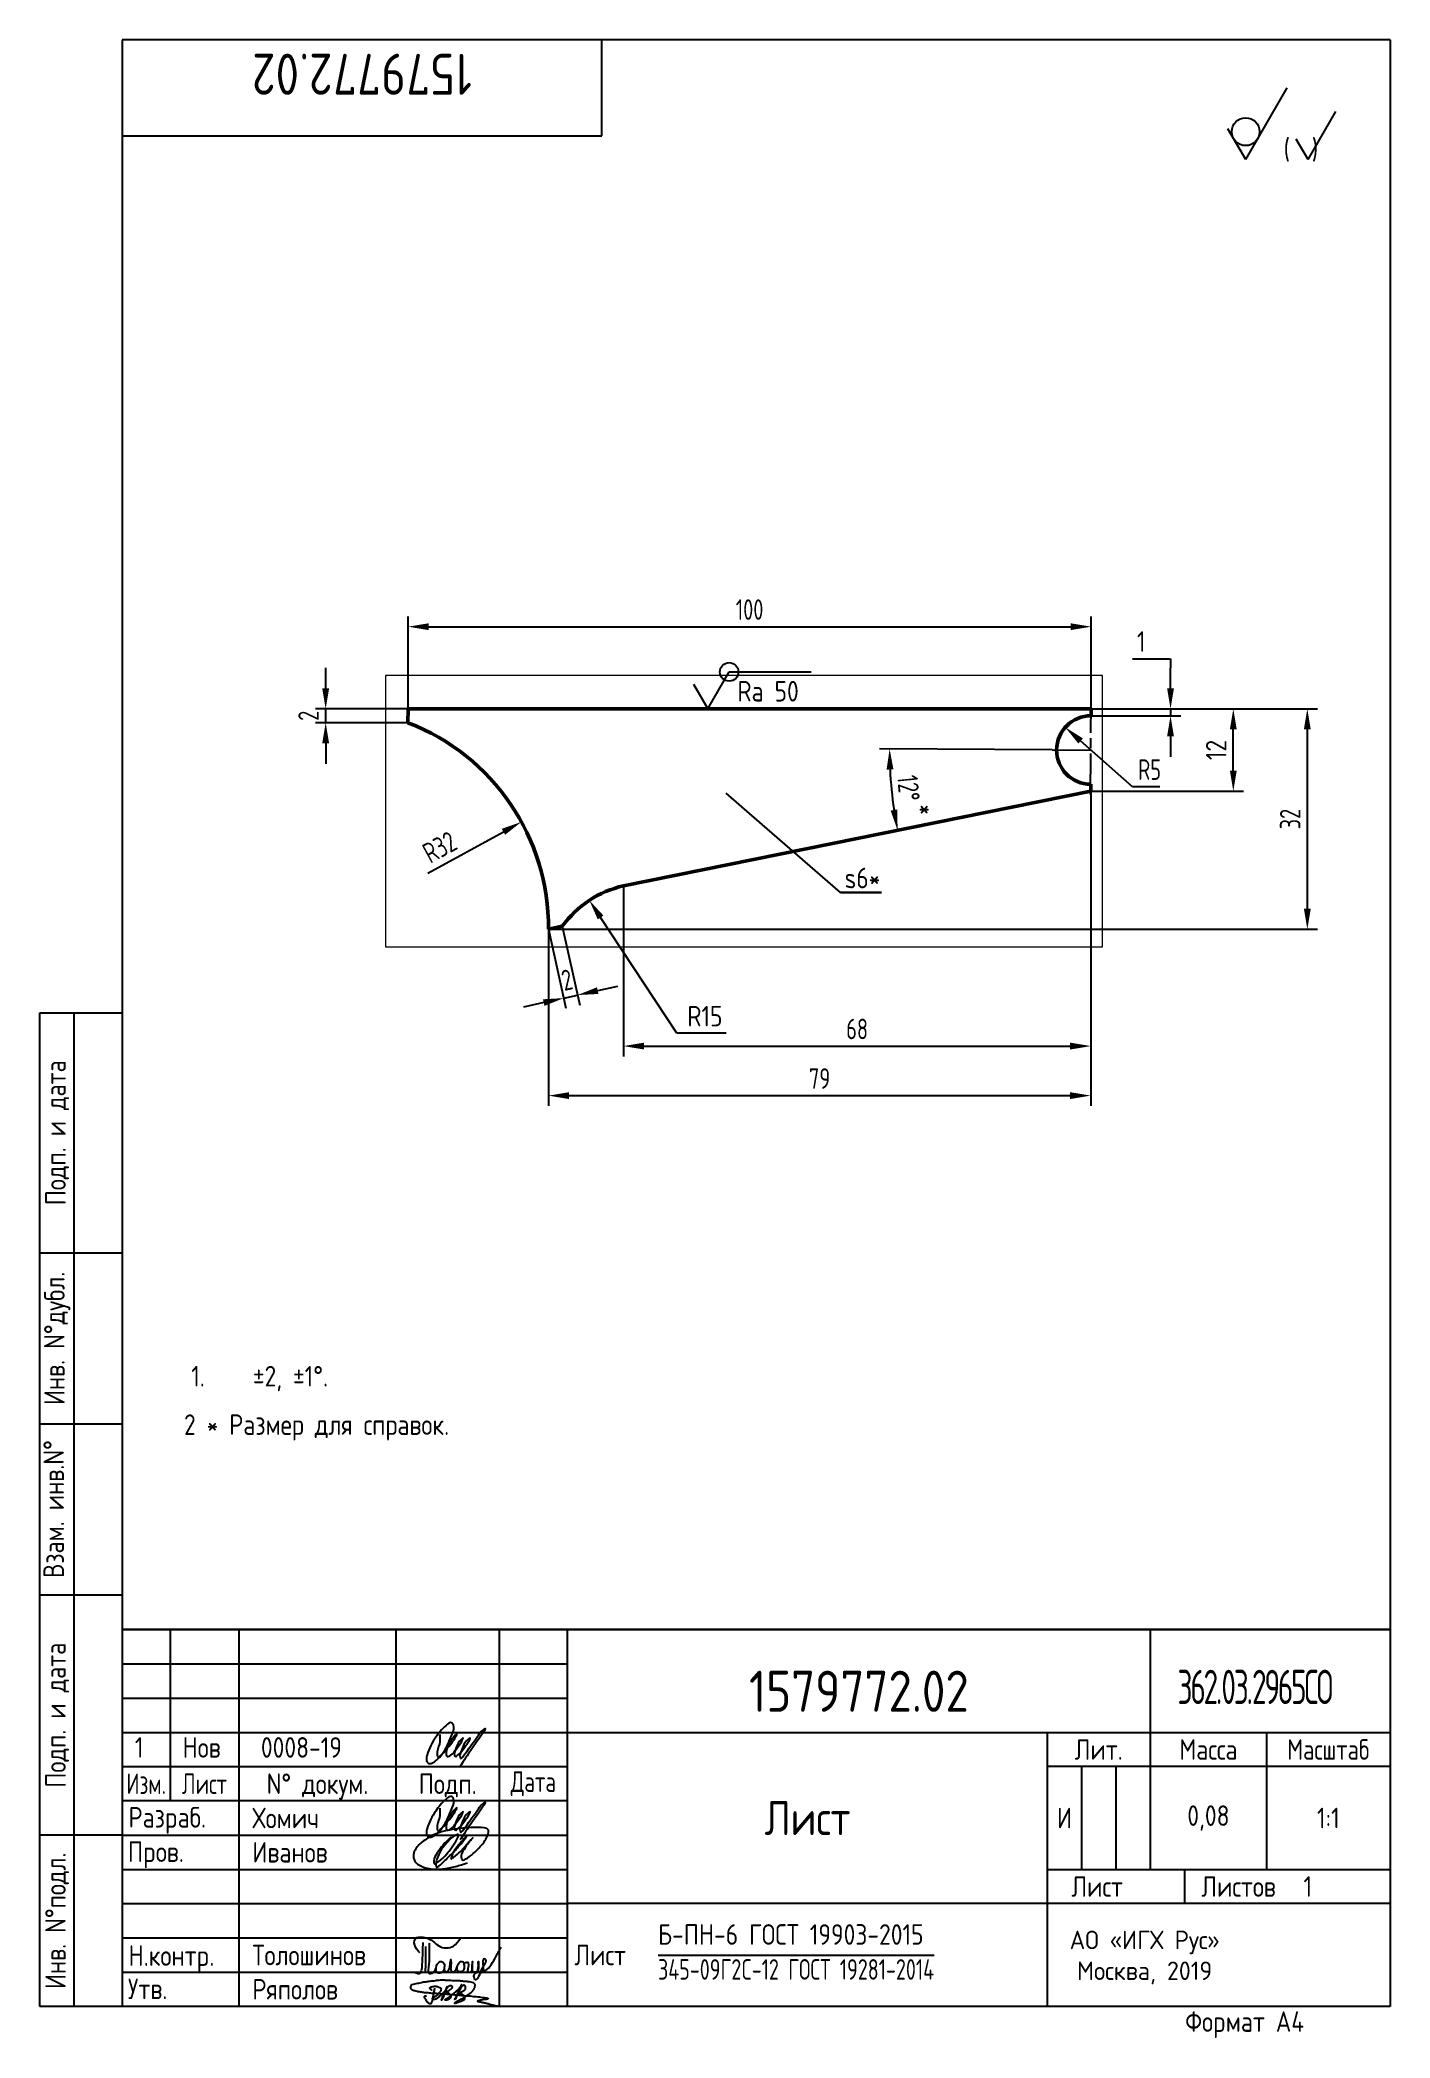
# Paper-space layout '02' of a CAD drawing. Header units: millimetres. Extents: x 8 to 205, y 0 to 292.
# The model-space entities are those that its viewports show. They can reach past a viewport. Long polylines and large blocks are cut down to what shows.
import ezdxf
from ezdxf.enums import TextEntityAlignment as Align

# ---------------------------------------------------------------- set-up
doc = ezdxf.new("R2010")
doc.units = ezdxf.units.MM
doc.linetypes.add('AM_ISO08W050', pattern=[18, 12, -1.5, 3, -1.5])
doc.linetypes.add('AM_ISO08W050x2', pattern=[9, 6, -0.75, 1.5, -0.75])
for name, color, linetype, lineweight in [('AM_5', 92, 'Continuous', 25), ('AM_7', 142, 'AM_ISO08W050', 25), ('Con', 6, 'Continuous', 50)]:
    doc.layers.add(name, color=color, linetype=linetype, lineweight=lineweight)
doc.layers.add('AM_VIEWS', color=1, linetype='Continuous', lineweight=25, plot=False)
for name, color, linetype in [('Bord', 1, 'Continuous'), ('Cont', 6, 'Continuous'), ('Text', 3, 'Continuous'), ('Textb', 6, 'Continuous')]:
    doc.layers.add(name, color=color, linetype=linetype)
doc.styles.add('Style1', font='romans.shx', dxfattribs={"width": 0.8})
doc.dimstyles.new('LIN', dxfattribs={"dimtxt": 3, "dimasz": 3, "dimexe": 1.5, "dimexo": 0, "dimgap": 1, "dimtad": 1, "dimtoh": 1, "dimdec": 0, "dimzin": 12, "dimdsep": 46, "dimtxsty": 'Style1', "dimcen": 0, "dimclrt": 3, "dimadec": 0, "dimazin": 0, "dimtfac": 1, "dimtdec": 0, "dimtmove": 1, "dimatfit": 3, "dimfxl": 1, "dimtolj": 1, "dimtzin": 12, "dimarcsym": 0})
doc.dimstyles.new('LIN$4', dxfattribs={"dimtxt": 3, "dimasz": 3, "dimexe": 1.5, "dimexo": 0, "dimgap": 1, "dimtad": 1, "dimtoh": 1, "dimdec": 0, "dimzin": 12, "dimdsep": 46, "dimtxsty": 'Style1', "dimcen": 0, "dimclrt": 3, "dimadec": 0, "dimazin": 0, "dimtfac": 1, "dimtdec": 0, "dimtmove": 1, "dimatfit": 3, "dimfxl": 1, "dimtolj": 1, "dimtzin": 12, "dimarcsym": 0})

# ---------------------------------------------------------------- blocks, each defined once
blk = doc.blocks.new('A4')
at = {"layer": 'Bord'}
for p, q in [((20, 55), (85, 55)), ((20, 50), (85, 50)), ((20, 45), (85, 45)), ((160, 40), (160, 25)), ((165, 40), (165, 25)), ((20, 30), (85, 30)), ((20, 25), (85, 25)), ((20, 20), (85, 20)), ((20, 15), (85, 15)), ((20, 10), (85, 10))]:
    blk.add_line(p, q, dxfattribs=at)
at = {"layer": 'Cont'}
for p, q in [((205, 292), (20, 292)), ((20, 292), (20, 5)), ((90, 278), (90, 292)), ((205, 292), (205, 5)), ((20, 278), (90, 278)), ((8, 5), (8, 150)), ((8, 150), (20, 150)), ((13, 5), (13, 150)), ((8, 115), (20, 115)), ((20, 90), (8, 90)), ((20, 65), (8, 65)), ((205, 60), (20, 60)), ((20, 60), (205, 60)), ((27, 60), (27, 35)), ((37, 60), (37, 5)), ((60, 5), (60, 60)), ((75, 60), (75, 5)), ((85, 5), (85, 60)), ((170, 60), (170, 25)), ((85, 45), (205, 45)), ((155, 5), (155, 45)), ((187, 25), (187, 45)), ((20, 40), (85, 40)), ((205, 40), (155, 40)), ((85, 35), (20, 35)), ((20, 30), (8, 30)), ((155, 25), (205, 25)), ((175, 25), (175, 20)), ((205, 20), (85, 20)), ((20, 5), (8, 5)), ((205, 5), (20, 5))]:
    blk.add_line(p, q, dxfattribs=at)
at = {"layer": 'Text', "style": 'Style1', "width": 0.8}
for s, p in [('Подп. и дата', (10.5, 132.5)), ('Инв. N%%dдубл.', (10.5, 102.5)), ('Взам. инв.N%%d ', (10, 78.38)), ('Подп. и дата', (10.5, 47.5)), ('Инв. N%%dподл.', (10.5, 17.5))]:
    blk.add_text(s, height=3, rotation=90, dxfattribs=at).set_placement(p, align=Align.MIDDLE)
at = {"layer": 'Text', "style": 'Style1'}
for s, width, p in [('Лит.', 0.8, (162.5, 42.5)), ('Масса', 0.8, (178.5, 42.5)), ('Масштаб', 0.75, (196, 42.5)), ('Изм.', 0.7, (23.5, 37.5)), ('Лист', 0.7, (32, 37.5)), ('N%%d докум.', 0.8, (48.5, 37.5)), ('Подп.', 0.8, (67.5, 37.5)), ('Лист', 0.8, (162.27, 22.5)), ('Листов', 0.8, (182.9, 22.5))]:
    blk.add_text(s, height=3, dxfattribs=dict(at, width=width)).set_placement(p, align=Align.MIDDLE_CENTER)
at = {"layer": 'Text', "style": 'Style1', "width": 0.7}
blk.add_text('Дата', height=3, dxfattribs=at).set_placement((80, 37.5), align=Align.MIDDLE)
at = {"layer": 'Text', "style": 'Style1', "width": 0.8}
for s, p in [('Разpаб.', (20.92, 31.1)), ('Пpов.', (20.84, 26.08)), ('Н.контp.', (20.92, 10.92)), ('Утв.', (20.84, 6.06)), ('Фоpмат А4', (175.11, 1.29))]:
    blk.add_text(s, height=3, dxfattribs=at).set_placement(p)
at = {"layer": 'Text', "insert": (169.19, 12.14), "char_height": 2.7, "width": 28.4331, "attachment_point": 5, "style": 'Style1'}
blk.add_mtext('{\\W0.9;АО }«{\\W0.9;ИГХ\\~Рус}»{\\W0.9;\\PМосква, 2019}', dxfattribs=at)
at = {"layer": 'Text', "style": 'Style1', "width": 0.8}
for tag, p in [('ФИО', (39, 31)), ('ФИО', (39, 26)), ('ГОСТ_СОРТАМЕНТА', (98.19, 14)), ('ФИО', (39, 11)), ('ФИО', (39, 6))]:
    blk.add_attdef(tag, p, '', height=3, dxfattribs=at)
for tag, p in [('И', (157.49, 32.5)), ('700', (178.5, 32.5)), ('1:20', (196, 32.5))]:
    blk.add_attdef(tag, text='', height=3, dxfattribs=at).set_placement(p, align=Align.MIDDLE)
blk.add_attdef('Сборочный_чертеж', text='', height=3, dxfattribs=at).set_placement((120, 21.3), align=Align.CENTER)
for tag, p in [('1', (171.12, 22.5)), ('2', (193, 22.5))]:
    blk.add_attdef(tag, text='', height=3, dxfattribs=at).set_placement(p, align=Align.MIDDLE_CENTER)
blk.add_attdef('ЛИСТ', text='', height=3, dxfattribs=at).set_placement((85.99, 12.5), align=Align.MIDDLE_LEFT)
at = {"layer": 'Text', "style": 'Style1', "width": 0.7}
blk.add_attdef('%%OГОСТ_ТЕХ._ТРЕБОВАНИЙ', text='', height=3, dxfattribs=at).set_placement((98.19, 8), align=Align.BOTTOM_LEFT)
at = {"layer": 'Textb', "style": 'Style1', "width": 0.8}
blk.add_attdef('1234567', (81, 290), '', height=6, rotation=180, dxfattribs=at)
blk.add_attdef('1234567', (123.4, 48), '', height=6, dxfattribs=at)
blk.add_attdef('НАИМЕНОВАНИЕ', text='', height=5, dxfattribs=at).set_placement((120, 30), align=Align.CENTER)
blk = doc.blocks.new('sherISO_12')
at = {"layer": 'Cont'}
for q in [(-15, -6.96), (-23.66, -12.96)]:
    blk.add_line((-21.06, -17.46), q, dxfattribs=at)
blk.add_circle((-21.06, -13.39), 2.03, dxfattribs=at)
at = {"layer": 'Text'}
for q in [(-7.92, -10.46), (-13.69, -14.46)]:
    blk.add_line((-11.96, -17.46), q, dxfattribs=at)
at = {"layer": 'Text', "style": 'Style1', "width": 0.8}
blk.add_text('(  )', height=3, dxfattribs=at).set_placement((-15.53, -17.46))
blk = doc.blocks.new('*D309')
at = {"layer": 'AM_5', "color": 0, "lineweight": -2, "transparency": 16777216}
for p, q in [((161.39, 194.38), (194.44, 194.38)), ((192.94, 191.38), (192.94, 165.21)), ((82.21, 162.21), (194.44, 162.21))]:
    blk.add_line(p, q, dxfattribs=at)
at = {"layer": 'AM_5', "color": 0, "transparency": 16777216}
for points in [[(192.44, 191.38), (193.44, 191.38), (192.94, 194.38)], [(192.44, 165.21), (193.44, 165.21), (192.94, 162.21)]]:
    blk.add_solid(points, dxfattribs=at)
at = {"layer": 'Defpoints', "color": 0, "transparency": 16777216}
for p in [(161.39, 194.38), (82.21, 162.21), (192.94, 162.21)]:
    blk.add_point(p, dxfattribs=at)
at = {"layer": 'AM_5', "color": 3, "transparency": 16777216, "insert": (190.44, 178.3), "char_height": 3, "attachment_point": 5, "rotation": 90, "style": 'Style1'}
blk.add_mtext('\\A1;{\\Fgeniso,bigfont|c204;32}', dxfattribs=at)
blk = doc.blocks.new('*D310')
at = {"layer": 'AM_5', "color": 0, "lineweight": -2, "transparency": 16777216}
for p, q in [((161.39, 194.38), (183.64, 194.38)), ((182.14, 185.38), (182.14, 191.38)), ((161.33, 182.38), (183.64, 182.38))]:
    blk.add_line(p, q, dxfattribs=at)
at = {"layer": 'AM_5', "color": 0, "transparency": 16777216}
for points in [[(181.64, 191.38), (182.64, 191.38), (182.14, 194.38)], [(181.64, 185.38), (182.64, 185.38), (182.14, 182.38)]]:
    blk.add_solid(points, dxfattribs=at)
at = {"layer": 'Defpoints', "color": 0, "transparency": 16777216}
for p in [(161.39, 194.38), (182.14, 194.38), (161.33, 182.38)]:
    blk.add_point(p, dxfattribs=at)
at = {"layer": 'AM_5', "color": 3, "transparency": 16777216, "insert": (179.64, 188.38), "char_height": 3, "attachment_point": 5, "rotation": 90, "style": 'Style1'}
blk.add_mtext('\\A1;12', dxfattribs=at)
blk = doc.blocks.new('*D311')
at = {"layer": 'AM_5', "color": 0, "lineweight": -2, "transparency": 16777216}
for p, q in [((167.41, 201.71), (172.98, 201.71)), ((172.98, 201.71), (172.98, 200.38)), ((172.98, 197.38), (172.98, 200.38)), ((161.36, 193.38), (174.48, 193.38)), ((161.39, 194.38), (174.48, 194.38)), ((172.98, 194.38), (172.98, 193.38)), ((172.98, 190.38), (172.98, 187.38))]:
    blk.add_line(p, q, dxfattribs=at)
at = {"layer": 'AM_5', "color": 0, "transparency": 16777216}
for points in [[(172.48, 197.38), (173.48, 197.38), (172.98, 194.38)], [(172.48, 190.38), (173.48, 190.38), (172.98, 193.38)]]:
    blk.add_solid(points, dxfattribs=at)
at = {"layer": 'Defpoints', "color": 0, "transparency": 16777216}
for p in [(161.36, 193.38), (161.39, 194.38), (172.98, 193.38)]:
    blk.add_point(p, dxfattribs=at)
at = {"layer": 'AM_5', "color": 3, "transparency": 16777216, "insert": (168.7, 204.21), "char_height": 3, "attachment_point": 5, "style": 'Style1'}
blk.add_mtext('\\A1;1', dxfattribs=at)
blk = doc.blocks.new('*D313')
at = {"layer": 'AM_5', "color": 0, "lineweight": -2, "transparency": 16777216}
for p, q in [((167.43, 183.02), (159.86, 189.71)), ((171.41, 183.02), (167.43, 183.02))]:
    blk.add_line(p, q, dxfattribs=at)
at = {"layer": 'AM_5', "color": 0, "transparency": 16777216}
blk.add_solid([(160.19, 190.08), (159.53, 189.33), (157.61, 191.7)], dxfattribs=at)
at = {"layer": 'Defpoints', "color": 0, "transparency": 16777216}
for p in [(157.61, 191.7), (161.36, 188.38)]:
    blk.add_point(p, dxfattribs=at)
at = {"layer": 'AM_5', "color": 3, "transparency": 16777216, "insert": (169.92, 185.52), "char_height": 3, "attachment_point": 5, "style": 'Style1'}
blk.add_mtext('\\A1;{\\Fgeniso,bigfont|c204;R5}', dxfattribs=at)
blk = doc.blocks.new('*D314')
at = {"layer": 'AM_5', "color": 0, "lineweight": -2, "transparency": 16777216}
for p, q in [((61.72, 194.38), (61.72, 207.88)), ((161.39, 194.38), (161.39, 207.88)), ((64.72, 206.38), (158.39, 206.38))]:
    blk.add_line(p, q, dxfattribs=at)
at = {"layer": 'AM_5', "color": 0, "transparency": 16777216}
for points in [[(64.72, 206.88), (64.72, 205.88), (61.72, 206.38)], [(158.39, 206.88), (158.39, 205.88), (161.39, 206.38)]]:
    blk.add_solid(points, dxfattribs=at)
at = {"layer": 'Defpoints', "color": 0, "transparency": 16777216}
for p in [(161.39, 206.38), (61.72, 194.38), (161.39, 194.38)]:
    blk.add_point(p, dxfattribs=at)
at = {"layer": 'AM_5', "color": 3, "transparency": 16777216, "insert": (111.56, 208.88), "char_height": 3, "attachment_point": 5, "style": 'Style1'}
blk.add_mtext('\\A1;{\\Fgeniso,bigfont|c204;100}', dxfattribs=at)
blk = doc.blocks.new('*D315')
at = {"layer": 'AM_5', "color": 0, "lineweight": -2, "transparency": 16777216}
for p, q in [((49.7, 197.38), (49.7, 200.38)), ((61.72, 194.38), (48.2, 194.38)), ((49.7, 192.37), (49.7, 194.38)), ((61.7, 192.37), (48.2, 192.37)), ((49.7, 189.37), (49.7, 186.37))]:
    blk.add_line(p, q, dxfattribs=at)
at = {"layer": 'AM_5', "color": 0, "transparency": 16777216}
for points in [[(49.2, 197.38), (50.2, 197.38), (49.7, 194.38)], [(49.2, 189.37), (50.2, 189.37), (49.7, 192.37)]]:
    blk.add_solid(points, dxfattribs=at)
at = {"layer": 'Defpoints', "color": 0, "transparency": 16777216}
for p in [(49.7, 194.38), (61.72, 194.38), (61.7, 192.37)]:
    blk.add_point(p, dxfattribs=at)
at = {"layer": 'AM_5', "color": 3, "transparency": 16777216, "insert": (47.2, 193.38), "char_height": 3, "attachment_point": 5, "rotation": 90, "style": 'Style1'}
blk.add_mtext('\\A1;{\\Fgeniso,bigfont|c204;2}', dxfattribs=at)
blk = doc.blocks.new('*D316')
at = {"layer": 'AM_5', "color": 0, "lineweight": -2, "transparency": 16777216}
for p, q in [((82.21, 162.21), (84.76, 150.7)), ((84.23, 162.66), (86.78, 151.15)), ((84.44, 152.17), (86.46, 152.62)), ((89.39, 153.27), (92.32, 153.91)), ((81.51, 151.52), (78.58, 150.87))]:
    blk.add_line(p, q, dxfattribs=at)
at = {"layer": 'AM_5', "color": 0, "transparency": 16777216}
for points in [[(81.4, 152), (81.62, 151.03), (84.44, 152.17)], [(89.28, 153.75), (89.5, 152.78), (86.46, 152.62)]]:
    blk.add_solid(points, dxfattribs=at)
at = {"layer": 'Defpoints', "color": 0, "transparency": 16777216}
for p in [(82.21, 162.21), (84.23, 162.66), (86.46, 152.62)]:
    blk.add_point(p, dxfattribs=at)
at = {"layer": 'AM_5', "color": 3, "transparency": 16777216, "insert": (84.91, 154.83), "char_height": 3, "attachment_point": 5, "rotation": 12.5102, "style": 'Style1'}
blk.add_mtext('\\A1;{\\Fgeniso,bigfont|c204;2}', dxfattribs=at)
blk = doc.blocks.new('*D317')
at = {"layer": 'AM_5', "color": 0, "lineweight": -2, "transparency": 16777216}
blk.add_line((64.6, 170.39), (75.63, 176.45), dxfattribs=at)
at = {"layer": 'AM_5', "color": 0, "transparency": 16777216}
blk.add_solid([(75.39, 176.88), (75.88, 176.01), (78.27, 177.89)], dxfattribs=at)
at = {"layer": 'Defpoints', "color": 0, "transparency": 16777216}
for p in [(78.27, 177.89), (50.21, 162.5)]:
    blk.add_point(p, dxfattribs=at)
at = {"layer": 'AM_5', "color": 3, "transparency": 16777216, "insert": (66.34, 174.2), "char_height": 3, "attachment_point": 5, "rotation": 28.742, "style": 'Style1'}
blk.add_mtext('\\A1;{\\Fgeniso,bigfont|c204;R32}', dxfattribs=at)
blk = doc.blocks.new('*D318')
at = {"layer": 'AM_5', "color": 0, "lineweight": -2, "transparency": 16777216}
for p, q in [((161.33, 182.38), (161.33, 143.67)), ((93.17, 168.56), (93.17, 143.67)), ((96.17, 145.17), (158.33, 145.17))]:
    blk.add_line(p, q, dxfattribs=at)
at = {"layer": 'AM_5', "color": 0, "transparency": 16777216}
for points in [[(96.17, 145.67), (96.17, 144.67), (93.17, 145.17)], [(158.33, 145.67), (158.33, 144.67), (161.33, 145.17)]]:
    blk.add_solid(points, dxfattribs=at)
at = {"layer": 'Defpoints', "color": 0, "transparency": 16777216}
for p in [(161.33, 182.38), (93.17, 168.56), (161.33, 145.17)]:
    blk.add_point(p, dxfattribs=at)
at = {"layer": 'AM_5', "color": 3, "transparency": 16777216, "insert": (127.25, 147.67), "char_height": 3, "attachment_point": 5, "style": 'Style1'}
blk.add_mtext('\\A1;{\\Fgeniso,bigfont|c204;68}', dxfattribs=at)
blk = doc.blocks.new('*D319')
at = {"layer": 'AM_5', "color": 0, "lineweight": -2, "transparency": 16777216}
for p, q in [((161.33, 182.38), (161.33, 136.44)), ((82.21, 162.21), (82.21, 136.44)), ((85.21, 137.94), (158.33, 137.94))]:
    blk.add_line(p, q, dxfattribs=at)
at = {"layer": 'AM_5', "color": 0, "transparency": 16777216}
for points in [[(85.21, 138.44), (85.21, 137.44), (82.21, 137.94)], [(158.33, 138.44), (158.33, 137.44), (161.33, 137.94)]]:
    blk.add_solid(points, dxfattribs=at)
at = {"layer": 'Defpoints', "color": 0, "transparency": 16777216}
for p in [(161.33, 182.38), (82.21, 162.21), (161.33, 137.94)]:
    blk.add_point(p, dxfattribs=at)
at = {"layer": 'AM_5', "color": 3, "transparency": 16777216, "insert": (121.77, 140.44), "char_height": 3, "attachment_point": 5, "style": 'Style1'}
blk.add_mtext('\\A1;{\\Fgeniso,bigfont|c204;79}', dxfattribs=at)
blk = doc.blocks.new('*S372')
at = {"layer": 'AM_5', "color": 140}
for p, q in [((105.47, 194.38), (108.58, 199.78)), ((108.58, 199.78), (120.53, 199.78)), ((103.39, 197.98), (105.47, 194.38))]:
    blk.add_line(p, q, dxfattribs=at)
blk.add_circle((108.58, 199.78), 1.35, dxfattribs=at)
at = {"layer": 'AM_5', "color": 3, "insert": (109.78, 195.46), "char_height": 3, "attachment_point": 7, "style": 'Style1'}
blk.add_mtext('Ra 50', dxfattribs=at)
blk = doc.blocks.new('*D320')
at = {"layer": 'AM_5', "color": 0, "lineweight": -2, "transparency": 16777216}
blk.add_line((155.73, 188.42), (130.49, 188.55), dxfattribs=at)
blk.add_arc((190.15, 188.23), 58.16, 182.6456, 188.5077, dxfattribs=at)
at = {"layer": 'AM_5', "color": 0, "transparency": 16777216}
for points in [[(131.55, 185.53), (132.55, 185.55), (131.99, 188.54)], [(133.12, 179.71), (132.14, 179.54), (133.15, 176.67)]]:
    blk.add_solid(points, dxfattribs=at)
at = {"layer": 'Defpoints', "color": 0, "transparency": 16777216}
for p in [(155.73, 188.42), (161.36, 188.38), (132.1, 184.56), (161.33, 182.38), (93.17, 168.56)]:
    blk.add_point(p, dxfattribs=at)
at = {"layer": 'AM_5', "color": 3, "transparency": 16777216, "insert": (134.75, 182.82), "char_height": 3, "attachment_point": 5, "rotation": 275.5767, "style": 'Style1'}
blk.add_mtext('\\A1;{\\Fgeniso,bigfont|c204;{\\Fgeniso,bigfont|c204;12°}}', dxfattribs=at)
blk = doc.blocks.new('*S373')
at = {"layer": 'AM_5', "color": 0, "linetype": 'Continuous'}
blk.add_line((110.41, 180.09), (108.14, 182.06), dxfattribs=at)
at = {"layer": 'AM_5', "color": 0}
for p, q in [((124.82, 167.6), (110.41, 180.09)), ((130.79, 167.6), (124.82, 167.6)), ((124.82, 167.6), (130.79, 167.6))]:
    blk.add_line(p, q, dxfattribs=at)
at = {"layer": 'AM_5', "color": 3, "insert": (125.42, 171.2), "char_height": 3, "attachment_point": 1, "style": 'Style1'}
blk.add_mtext('s6*', dxfattribs=at)
blk = doc.blocks.new('*D365')
at = {"layer": 'AM_5', "color": 0, "lineweight": -2, "transparency": 16777216}
for p, q in [((100.95, 147.04), (89.82, 163.94)), ((108.12, 147.04), (100.95, 147.04))]:
    blk.add_line(p, q, dxfattribs=at)
at = {"layer": 'AM_5', "color": 0, "transparency": 16777216}
blk.add_solid([(90.23, 164.22), (89.4, 163.66), (88.17, 166.45)], dxfattribs=at)
at = {"layer": 'Defpoints', "color": 0, "transparency": 16777216}
for p in [(88.17, 166.45), (96.42, 153.92)]:
    blk.add_point(p, dxfattribs=at)
at = {"layer": 'AM_5', "color": 3, "transparency": 16777216, "insert": (105.04, 149.54), "char_height": 3, "attachment_point": 5, "style": 'Style1'}
blk.add_mtext('\\A1;R15', dxfattribs=at)
blk = doc.blocks.new('A$C63F45750')
at = {"layer": 'Text'}
for points, knots in [([(3.17, 2.37), (3.12, 2.38), (3.04, 2.41), (2.94, 2.5), (2.85, 2.57), (2.79, 2.69), (2.87, 2.77), (2.99, 2.84), (3.16, 2.89), (3.36, 2.93), (3.6, 2.95), (3.82, 2.92), (4.05, 2.87), (4.25, 2.78), (4.45, 2.63), (4.46, 2.42), (4.38, 2.26), (4.28, 2.1), (4.17, 1.94), (4.03, 1.78), (3.89, 1.62), (3.75, 1.52), (3.63, 1.43), (3.49, 1.36), (3.35, 1.3), (3.24, 1.25), (3.16, 1.21), (3.12, 1.15), (3.19, 1.1), (3.27, 1.09), (3.4, 1.07), (3.55, 1.07), (3.72, 1.12), (3.92, 1.19), (4.1, 1.34), (4.26, 1.51), (4.44, 1.65), (4.59, 1.81), (4.74, 1.93), (4.84, 2.04), (4.93, 2.14), (5.07, 2.29), (5.19, 2.53), (5.28, 2.68), (5.35, 2.96), (5.23, 2.66), (5.2, 2.44), (5.04, 2.09), (4.95, 1.81), (4.86, 1.57), (4.75, 1.31), (4.67, 1.12), (4.46, 0.78), (4.62, 1.17), (4.71, 1.45), (4.88, 1.74), (5.01, 2), (5.08, 2.19), (5.19, 2.4), (5.32, 2.58), (5.4, 2.75), (5.52, 2.89), (5.65, 3.04), (5.85, 3.1), (6.02, 3.03), (6.08, 2.87), (6.03, 2.7), (5.9, 2.51), (5.7, 2.37), (5.55, 2.23), (5.4, 2.17), (5.31, 2.12), (5.12, 2.09), (5.35, 2.07), (5.48, 2), (5.64, 1.93), (5.75, 1.8), (5.85, 1.67), (5.89, 1.54), (5.89, 1.37), (5.8, 1.2), (5.63, 1.06), (5.41, 0.94), (5.23, 0.86), (5.02, 0.92), (5.13, 1.1), (5.28, 1.16), (5.44, 1.27), (5.61, 1.36), (5.74, 1.46), (5.86, 1.53), (5.95, 1.61), (6.05, 1.69), (6.15, 1.77), (6.28, 1.87), (6.46, 2.02), (6.65, 2.19), (6.83, 2.37), (6.98, 2.49), (7.11, 2.61), (7.2, 2.74), (7.32, 2.84), (7.42, 2.97), (7.48, 3.08), (7.48, 3.27), (7.34, 3.08), (7.28, 2.94), (7.18, 2.69), (7.1, 2.46), (7, 2.22), (6.93, 1.98), (6.83, 1.78), (6.73, 1.55), (6.67, 1.34), (6.6, 1.14), (6.56, 1.03), (6.39, 0.99), (6.62, 1.33), (6.75, 1.54), (6.93, 1.87), (7.05, 2.08), (7.18, 2.32), (7.33, 2.6), (7.47, 2.89), (7.6, 3.07), (7.79, 3.18), (7.95, 3.01), (8, 2.81), (7.99, 2.62), (7.94, 2.46), (7.83, 2.33), (7.69, 2.22), (7.53, 2.11), (7.37, 2.03), (7.21, 1.99), (7.11, 1.97), (6.89, 1.98), (7.07, 1.94), (7.15, 1.9), (7.27, 1.88), (7.39, 1.84), (7.52, 1.81), (7.62, 1.72), (7.7, 1.62), (7.78, 1.51), (7.83, 1.39), (7.87, 1.26), (7.88, 1.13), (7.86, 0.99), (7.75, 0.88), (7.6, 0.77), (7.4, 0.73), (7.19, 0.66), (6.97, 0.55), (6.71, 0.48), (6.57, 0.44), (6.42, 0.42), (6.52, 0.58), (6.61, 0.64), (6.81, 0.78), (7.06, 0.89), (7.33, 1.04), (7.55, 1.16), (7.7, 1.24), (7.84, 1.32), (7.99, 1.43), (8.21, 1.58), (8.48, 1.76), (8.74, 1.95), (8.97, 2.12), (9.1, 2.29), (9.23, 2.44), (9.3, 2.6), (9.37, 2.74), (9.42, 2.92), (9.45, 3.13), (9.21, 3.48), (8.67, 3.59), (8.09, 3.63), (7.57, 3.66), (7.06, 3.74), (6.57, 3.75), (6.09, 3.74), (5.67, 3.78), (5.28, 3.78), (4.96, 3.81), (4.65, 3.83), (4.31, 3.82), (3.97, 3.79), (3.61, 3.74), (3.22, 3.67), (2.86, 3.66), (2.53, 3.61), (2.18, 3.52), (1.78, 3.54), (1.38, 3.37), (0.96, 3.35), (0.58, 3.24), (0.25, 3.19), (0.03, 3.06), (-0.03, 2.83), (0.02, 2.6), (0.26, 2.38), (0.59, 2.33), (1, 2.2), (1.48, 2.15), (1.93, 2.05), (2.35, 2.02), (2.72, 2.01), (3.11, 1.94), (3.68, 1.94), (4.25, 1.83), (4.91, 1.87), (5.53, 1.76), (6.13, 1.72), (6.73, 1.71), (7.32, 1.62), (7.99, 1.55), (8.64, 1.54), (9.16, 1.46), (9.61, 1.42), (10.03, 1.4), (10.41, 1.32), (10.73, 1.29), (11.01, 1.24), (11.18, 1.23), (11.42, 1.14), (11.18, 1.06), (11.01, 1.03), (10.71, 0.98), (10.37, 0.92), (10.1, 0.91), (9.65, 0.75), (10.22, 0.67), (10.54, 0.59), (11.08, 0.47), (11.61, 0.35), (12.17, 0.15), (12.64, 0.08), (12.98, 0.03), (13.11, 0.01), (13.18, 0)], [0, 0, 0, 0, 0.153866, 0.270441, 0.388867, 0.510533, 0.592156, 0.71333, 0.90842, 1.11344, 1.349254, 1.61246, 1.782219, 2.047249, 2.291879, 2.451528, 2.651081, 2.806158, 3.017979, 3.227348, 3.462381, 3.633009, 3.75766, 3.920516, 4.080796, 4.214529, 4.291786, 4.349969, 4.397594, 4.50822, 4.594826, 4.799244, 4.954392, 5.128468, 5.437537, 5.632649, 5.842485, 6.094987, 6.293219, 6.410959, 6.551192, 6.687808, 7.022147, 7.294342, 7.425356, 7.52079, 7.946481, 8.313051, 8.59833, 8.833695, 9.090496, 9.427695, 9.601191, 9.883219, 10.093306, 10.673943, 10.798776, 10.974628, 11.287247, 11.486184, 11.648652, 11.848902, 12.027194, 12.25348, 12.40059, 12.537783, 12.716293, 12.91523, 13.208551, 13.438489, 13.549668, 13.67779, 13.77127, 13.930001, 14.029091, 14.272112, 14.434836, 14.547084, 14.739051, 14.830983, 15.061241, 15.268922, 15.500489, 15.788979, 15.879568, 16.024283, 16.221854, 16.418714, 16.593102, 16.783247, 16.91018, 17.018213, 17.135263, 17.278205, 17.430482, 17.620087, 17.979626, 18.191789, 18.388716, 18.565718, 18.714854, 18.857929, 19.039974, 19.171375, 19.283034, 19.400085, 19.618058, 19.882245, 20.150781, 20.377854, 20.649532, 20.89723, 21.042543, 21.40016, 21.557817, 21.667145, 21.752781, 21.926256, 22.412297, 22.813145, 22.961412, 23.171289, 23.607257, 23.940428, 24.110007, 24.291214, 24.48084, 24.697609, 24.904078, 25.034245, 25.218018, 25.407651, 25.573473, 25.787447, 25.930292, 26.051316, 26.18846, 26.285312, 26.406799, 26.52425, 26.630463, 26.793722, 26.898606, 27.029313, 27.171012, 27.314101, 27.419918, 27.580557, 27.709367, 27.829268, 28.024364, 28.266961, 28.41242, 28.705761, 28.989137, 29.187748, 29.233768, 29.332802, 29.529535, 29.667094, 30.039923, 30.332117, 30.61061, 30.769982, 30.856778, 31.109923, 31.313488, 31.656425, 32.066331, 32.296628, 32.49714, 32.710276, 32.891468, 33.014834, 33.177747, 33.444503, 33.618009, 34.409008, 34.914636, 35.419802, 35.95397, 36.458179, 36.88069, 37.388403, 37.738353, 38.034261, 38.353468, 38.693154, 39.037638, 39.391136, 39.787481, 40.203773, 40.488977, 40.784975, 41.26625, 41.668005, 42.070065, 42.499388, 42.869834, 43.079573, 43.213439, 43.554591, 43.717296, 44.153724, 44.506336, 45.019111, 45.587859, 45.90191, 46.270392, 46.703958, 47.093115, 47.952647, 48.44014, 49.079253, 49.808223, 50.268654, 50.851051, 51.604831, 52.298429, 52.776925, 53.1907, 53.661988, 54.042386, 54.348524, 54.616841, 54.853814, 54.983777, 55.126096, 55.333328, 55.613101, 56.008732, 56.315809, 56.59982, 56.87931, 57.399251, 57.889617, 58.432507, 59.066698, 59.660314, 59.862668, 60.07277, 60.07277, 60.07277, 60.07277]), ([(2.31, 1.53), (2.26, 1.52), (2.17, 1.51), (2.06, 1.48), (1.93, 1.38), (2.07, 1.25), (2.14, 1.11), (2.26, 0.93), (2.39, 0.72), (2.57, 0.54), (2.71, 0.44), (2.86, 0.4), (3.02, 0.43), (3.14, 0.54), (3.21, 0.79), (3.25, 1.07), (3.31, 1.4), (3.35, 1.67), (3.38, 1.92), (3.47, 2.19), (3.5, 2.43), (3.54, 2.59), (3.56, 2.64)], [0, 0, 0, 0, 0.15847, 0.269731, 0.363591, 0.555514, 0.688037, 0.848606, 1.204359, 1.433632, 1.58673, 1.729549, 1.880686, 2.057874, 2.19169, 2.63505, 2.928153, 3.184121, 3.441863, 3.696117, 4.025873, 4.178055, 4.178055, 4.178055, 4.178055])]:
    blk.add_open_spline(points, degree=3, knots=knots, dxfattribs=at)
blk = doc.blocks.new('A$C4F4A4F5D')
at = {"layer": 'Text', "lineweight": 25}
for points, knots in [([(0.76, 2.84), (0.53, 3.07), (0.02, 3.58), (-0.25, 5.26), (1.65, 5.12), (2.72, 4.57), (3.71, 3.46), (5.71, 3.44), (6.39, 4.52), (6.67, 4.97)], [0, 0, 0, 0, 0.995549, 2.196439, 3.853213, 4.970011, 6.02292, 8.170898, 9.705386, 9.705386, 9.705386, 9.705386]), ([(1.19, 4.34), (1.17, 3.4), (1.13, 2.06), (0.98, -0.44), (0.2, -0.16), (0.03, -0.03), (0, 0)], [0, 0, 0, 0, 3.274293, 4.654149, 5.171803, 5.30168, 5.30168, 5.30168, 5.30168]), ([(1.58, 3.74), (1.58, 3.25), (1.58, 2.32), (1.61, 1.07), (1.55, 0.31), (1.53, 0)], [0, 0, 0, 0, 1.453969, 2.804084, 3.740223, 3.740223, 3.740223, 3.740223]), ([(2.1, 4.21), (2.1, 3.72), (2.08, 2.67), (2.22, 1.45), (1.71, -0.56), (3.23, 0.14), (3.06, 1.09), (3.85, 1.74), (4.43, 1.17), (4.31, 0.54), (4.11, -0.15), (3.33, -0.21), (3.11, 0.28), (3.13, 0.53), (3.14, 0.66)], [0, 0, 0, 0, 1.402041, 3.063923, 4.415037, 5.298701, 6.374637, 7.087927, 7.603499, 8.330482, 8.911132, 9.613125, 9.996533, 10.366919, 10.366919, 10.366919, 10.366919]), ([(7.18, 1.27), (7.27, 1.3), (7.44, 1.37), (7.78, 1.56), (7.87, 1.06), (7.83, 0.71), (7.66, -0.05), (8.07, 0.01), (8.43, 0.12), (8.39, 0.68), (8.46, 1.9), (8.39, 0.94), (8.43, 0.6), (8.37, 0.05), (8.74, 0.07), (9.11, -0.03), (9.26, 0.49), (9.33, 0.95), (9.27, 1.34), (9.32, 1.77), (9.28, 0.91), (9.34, 0.6), (9.2, 0.14), (9.65, -0.01), (9.83, 0.61), (10.14, 1.03), (10.6, 1.72), (9.95, 2.11), (9.91, 1.23), (10.07, 0.69), (9.92, 0), (9.35, -0.37), (8.95, -1.56), (8.34, 0.07), (10.28, -0.02), (11.26, 1.1), (11.82, 2.15), (12.24, 3.04), (12.52, 3.46), (12.65, 3.65)], [0, 0, 0, 0, 0.305783, 0.619019, 0.796582, 1.5526, 2.082394, 2.34716, 2.5822, 3.136594, 4.040413, 4.363654, 5.267311, 5.441668, 5.78494, 6.114287, 6.466434, 7.104395, 7.620812, 7.679251, 8.272982, 8.692439, 9.1059, 9.338721, 9.784511, 10.568279, 11.297869, 11.566962, 12.285888, 12.851793, 13.545205, 14.102749, 15.055561, 15.671649, 17.422398, 18.699613, 20.16544, 20.963871, 21.66672, 21.66672, 21.66672, 21.66672]), ([(4.28, 0.44), (4.31, 0.37), (4.37, 0.25), (4.41, 0.06), (4.62, -0.05), (5, 0.18), (5.14, 0.84), (5.2, 1.3), (5.31, 2.06), (5.31, 1.17), (5.3, 0.78), (5.2, 0.26), (5.58, -0.01), (5.91, 0.16), (6.08, 0.5), (6.26, 0.9), (6.43, 1.31), (6.72, 1.59), (7.17, 1.58), (7.18, 1.05), (7.31, 0.57), (6.99, 0.02), (6.34, -0.02), (6.17, 0.51), (6.24, 0.79), (6.27, 0.92)], [0, 0, 0, 0, 0.247339, 0.413433, 0.559308, 0.874045, 1.558567, 2.392422, 2.645523, 3.22433, 3.719885, 4.231527, 4.573657, 4.879974, 5.190145, 5.704595, 6.19318, 6.529505, 6.863422, 7.269696, 7.83948, 8.395909, 8.926487, 9.378613, 9.791445, 9.791445, 9.791445, 9.791445])]:
    blk.add_open_spline(points, degree=3, knots=knots, dxfattribs=at)

msp = doc.modelspace()

# ---------------------------------------------------------------- linework, layer by layer
at = {"layer": 'AM_7', "linetype": 'AM_ISO08W050x2'}
for p, q in [((31341.17, -4634.16), (31341.24, -4621.16)), ((31335.57, -4627.63), (31341.21, -4627.66))]:
    msp.add_line(p, q, dxfattribs=at)
at = {"layer": 'Con'}
for p, q in [((31241.57, -4621.66), (31241.55, -4623.68)), ((31341.24, -4621.66), (31241.57, -4621.66)), ((31341.24, -4622.66), (31341.24, -4621.66)), ((31341.18, -4633.66), (31273.02, -4647.48)), ((31341.18, -4632.66), (31341.18, -4633.66)), ((31264.08, -4653.38), (31262.05, -4653.83))]:
    msp.add_line(p, q, dxfattribs=at)
for centre, radius, start, end in [((31230.06, -4653.54), 32, 359.4843, 68.9578), ((31341.21, -4627.66), 5, 89.6898, 269.6898), ((31276.27, -4662.13), 15, 102.5102, 144.3482)]:
    msp.add_arc(centre, radius, start, end, dxfattribs=at)

psp = doc.layouts.new('02')

# ---------------------------------------------------------------- linework, layer by layer
at = {"layer": 'Text'}
for points, knots in [([(66.34, 44.69), (66.37, 44.2), (66.44, 43.17), (65.82, 42.27), (66.09, 41.21), (67.18, 42.34), (67.54, 43.35), (68.21, 44.85), (68.59, 45.81), (67.98, 46.63), (66.76, 45.61), (65.67, 44.26), (64.62, 42.43), (64.34, 41.11), (64.66, 40.15), (65.99, 40.94), (66.91, 42.1), (67.92, 43.24), (68.56, 44.11), (69.09, 45.13), (68.25, 44.19), (67.69, 43.48), (67.26, 42.64), (67.3, 41.2), (68.43, 41.99), (68.81, 42.71), (69.38, 43.31), (70.06, 44.62), (68.81, 43.31), (68.71, 42.55), (68.39, 41.89), (68.61, 41.37), (69.34, 41.98), (69.8, 42.54), (70.27, 43.25), (71.09, 44.45), (70.18, 43.78), (69.83, 43.19), (69.5, 42.36), (69.26, 41.76), (69.35, 40.89), (70.78, 42.93), (71.43, 43.81), (72.32, 45.08), (73.7, 46.3), (70.61, 42.04), (69.7, 40.65), (69.32, 40.07)], [0, 0, 0, 0, 1.40351, 2.991851, 3.377415, 3.814038, 6.388034, 7.359379, 8.741424, 9.128498, 10.011196, 12.316849, 15.160506, 15.899888, 16.398783, 17.766068, 18.923918, 21.398841, 21.85465, 22.576532, 23.419093, 23.94545, 25.672322, 26.310564, 27.174367, 28.383601, 29.035716, 29.960726, 30.960802, 32.118384, 32.780837, 33.015207, 33.503535, 34.781165, 35.490921, 36.514871, 37.027523, 37.833561, 38.860664, 39.552712, 39.935745, 40.856223, 43.971717, 45.135025, 45.387846, 49.098506, 51.787529, 51.787529, 51.787529, 51.787529]), ([(66.34, 33.93), (66.37, 33.44), (66.44, 32.41), (65.82, 31.51), (66.09, 30.45), (67.18, 31.58), (67.54, 32.59), (68.21, 34.09), (68.59, 35.05), (67.98, 35.87), (66.76, 34.85), (65.67, 33.5), (64.62, 31.67), (64.34, 30.36), (64.66, 29.39), (65.99, 30.18), (66.91, 31.34), (67.92, 32.49), (68.56, 33.36), (69.09, 34.37), (68.25, 33.43), (67.69, 32.72), (67.26, 31.88), (67.3, 30.44), (68.43, 31.23), (68.81, 31.95), (69.38, 32.56), (70.06, 33.86), (68.81, 32.55), (68.71, 31.79), (68.39, 31.14), (68.61, 30.61), (69.34, 31.22), (69.8, 31.78), (70.27, 32.49), (71.09, 33.69), (70.18, 33.02), (69.83, 32.43), (69.5, 31.6), (69.26, 31), (69.35, 30.13), (70.78, 32.17), (71.43, 33.05), (72.32, 34.32), (73.7, 35.54), (70.61, 31.28), (69.7, 29.89), (69.32, 29.31)], [0, 0, 0, 0, 1.40351, 2.991851, 3.377415, 3.814038, 6.388034, 7.359379, 8.741424, 9.128498, 10.011196, 12.316849, 15.160506, 15.899888, 16.398783, 17.766068, 18.923918, 21.398841, 21.85465, 22.576532, 23.419093, 23.94545, 25.672322, 26.310564, 27.174367, 28.383601, 29.035716, 29.960726, 30.960802, 32.118384, 32.780837, 33.015207, 33.503535, 34.781165, 35.490921, 36.514871, 37.027523, 37.833561, 38.860664, 39.552712, 39.935745, 40.856223, 43.971717, 45.135025, 45.387846, 49.098506, 51.787529, 51.787529, 51.787529, 51.787529]), ([(68.01, 29.72), (67.52, 29.27), (66.66, 28.49), (65.85, 27.2), (65.36, 26.34), (65.59, 25.7), (66.29, 26.23), (66.9, 26.71), (67.81, 27.74), (68.48, 28.8), (68.94, 29.43), (69.15, 30.22), (68.42, 29.91), (67.86, 29.49), (67.24, 28.66), (66.56, 27.98), (66.2, 27.17), (65.87, 26.38), (65.77, 25.82), (65.81, 25.22), (66.54, 25.71), (67.22, 26.43), (68.52, 27.7), (69.4, 28.64), (70.79, 30.53), (68.77, 28.23), (68.4, 27.74), (67.86, 26.39), (69.23, 27.42), (69.59, 27.83), (71.67, 30.16), (70.22, 28.6), (69.84, 27.79), (69.34, 26.99), (69.65, 26.19), (70.66, 26.83), (71.54, 27.57), (72.56, 28.62), (73.23, 29.63), (73.83, 31.13), (70.99, 31.17), (68.71, 30.95), (65.73, 30.36), (63.84, 29.12), (62.75, 28.05), (62.38, 26.9), (62.86, 25.83), (63.91, 25.32), (65.24, 25.01), (66.83, 25.03), (68.63, 25.39), (69.82, 25.78), (70.41, 25.97)], [0, 0, 0, 0, 1.9755, 3.453266, 4.599682, 4.791473, 5.145238, 6.497385, 7.664272, 9.094306, 10.114998, 10.459762, 10.811562, 11.792042, 12.959743, 13.767676, 14.660412, 15.605031, 16.245448, 16.572031, 16.925795, 18.146901, 20.185044, 21.789331, 22.951009, 24.626743, 26.592474, 27.035558, 27.450584, 30.017364, 31.457812, 32.594833, 33.885024, 34.80449, 35.192074, 35.984441, 37.373068, 39.207782, 40.066553, 41.248724, 42.851981, 46.196805, 49.405498, 51.42283, 52.958607, 53.90671, 54.859511, 56.175895, 57.248919, 58.950609, 60.891135, 62.727304, 62.727304, 62.727304, 62.727304])]:
    psp.add_open_spline(points, degree=3, knots=knots, dxfattribs=at)

# ---------------------------------------------------------------- block references
ref = psp.add_blockref('A4', (0.01, 0.01))
ref.add_attrib('ФИО', 'Хомич', (39.01, 31.01), dxfattribs={"layer": 'Text', "height": 3, "style": 'Style1', "width": 0.8})
ref.add_attrib('ФИО', 'Иванов', (39.01, 26.01), dxfattribs={"layer": 'Text', "height": 3, "style": 'Style1', "width": 0.8})
ref.add_attrib('ФИО', 'Толошинов', (39.01, 11.01), dxfattribs={"layer": 'Text', "height": 3, "style": 'Style1', "width": 0.8})
ref.add_attrib('ФИО', 'Ряполов', (39.01, 6.01), dxfattribs={"layer": 'Text', "height": 3, "style": 'Style1', "width": 0.8})
ref.add_attrib('1234567', '1579772.02', dxfattribs={"layer": 'Textb', "height": 6, "style": 'Style1', "width": 0.8}).set_placement((127.51, 48.01), align=Align.CENTER)
ref.add_attrib('НАИМЕНОВАНИЕ', 'Лист', dxfattribs={"layer": 'Textb', "height": 5, "style": 'Style1', "width": 0.8}).set_placement((120.01, 30.01), align=Align.CENTER)
ref.add_attrib('ЛИСТ', 'Лист', dxfattribs={"layer": 'Text', "height": 3, "style": 'Style1', "width": 0.8}).set_placement((86, 12.51), align=Align.MIDDLE_LEFT)
ref.add_attrib('ГОСТ_СОРТАМЕНТА', 'Б-ПН-6 ГОСТ 19903-2015', (98.2, 14.01), dxfattribs={"layer": 'Text', "height": 3, "style": 'Style1', "width": 0.8})
ref.add_attrib('%%OГОСТ_ТЕХ._ТРЕБОВАНИЙ', '%%o345-09Г2C-12 ГОСТ 19281-2014', dxfattribs={"layer": 'Text', "height": 3, "style": 'Style1', "width": 0.68}).set_placement((98.2, 8.01), align=Align.BOTTOM_LEFT)
ref.add_attrib('И', 'И', dxfattribs={"layer": 'Text', "height": 3, "style": 'Style1', "width": 0.8}).set_placement((157.51, 32.51), align=Align.MIDDLE)
ref.add_attrib('700', '0,08', dxfattribs={"layer": 'Text', "height": 3, "style": 'Style1', "width": 0.8}).set_placement((178.51, 32.51), align=Align.MIDDLE)
ref.add_attrib('1:20', '1:1', dxfattribs={"layer": 'Text', "height": 3, "style": 'Style1', "width": 0.8}).set_placement((196.01, 32.51), align=Align.MIDDLE)
ref.add_attrib('2', '1', dxfattribs={"layer": 'Text', "height": 3, "style": 'Style1', "width": 0.8}).set_placement((193.01, 22.51), align=Align.MIDDLE_CENTER)
ref.add_attrib('1234567', '1579772.02', dxfattribs={"layer": 'Textb', "height": 6, "rotation": 180, "style": 'Style1', "width": 0.8}).set_placement((55.01, 290.01), align=Align.CENTER)
at = {"layer": 'AM_5'}
for name in ['*S372', '*S373']:
    psp.add_blockref(name, (0, 0), dxfattribs=at)
at = {"layer": 'Cont'}
for name, p in [('sherISO_12', (205.01, 292.01)), ('A$C63F45750', (62.08, 5.01))]:
    psp.add_blockref(name, p, dxfattribs=at)
at = {"layer": 'Text', "color": 0}
psp.add_blockref('A$C4F4A4F5D', (62.68, 10.01), dxfattribs=at)

# ---------------------------------------------------------------- texts
at = {"layer": 'Con', "lineweight": 18, "insert": (174, 54.14), "char_height": 5, "width": 72.4235, "attachment_point": 1, "line_spacing_factor": 0.8, "style": 'Style1'}
psp.add_mtext('{\\W0.6;\\T0.8;362.03.2965СО}', dxfattribs=at)
at = {"layer": 'Text', "style": 'Style1', "width": 0.8}
for s, p in [('*', (136.18, 178.49)), ('2 * Размер для справок.', (29.03, 88.42))]:
    psp.add_text(s, height=3, dxfattribs=at).set_placement(p)
for s, p in [('1', (22.48, 41.31)), ('Нов', (31.6, 41.31)), ('0008-19', (46.16, 41.31))]:
    psp.add_text(s, height=3, dxfattribs=at).set_placement(p, align=Align.CENTER)
at = {"layer": 'Text', "insert": (27.08, 98.49), "char_height": 3, "attachment_point": 1, "style": 'Style1'}
psp.add_mtext_dynamic_manual_height_columns('\\pxi-3,l4,t4;1.^I%%P2, %%P1%%D.', width=48.0188, gutter_width=12.5, heights=[0], dxfattribs=at)

# ---------------------------------------------------------------- dimensions: what is measured, and where the dimension line sits
at = {"layer": 'AM_5'}
dim = psp.add_linear_dim(base=(161.39, 206.38), p1=(61.72, 194.38), p2=(161.39, 194.38), text='{\\Fgeniso,bigfont|c204;100}', dimstyle='LIN', override={"dimlfac": -1, "dimtp": 0.1, "dimtm": 0.1, "dimtfac": 0.71, "dimtdec": 3, "dimtzin": 8}, dxfattribs=at)
dim.commit()
dim.dimension.update_dxf_attribs({"geometry": '*D314', "text_midpoint": (111.56, 208.88)})
dim = psp.add_linear_dim(base=(172.98, 193.38), p1=(161.39, 194.38), p2=(161.36, 193.38), angle=90, dimstyle='LIN', override={"dimlfac": -1, "dimtp": 0.1, "dimtm": 0.1, "dimtfac": 0.71, "dimtdec": 3, "dimtzin": 8}, dxfattribs=at)
dim.commit()
dim.dimension.update_dxf_attribs({"geometry": '*D311', "text_midpoint": (172.98, 201.71), "dimtype": 160})
for base, p1, p2, angle, picture, middle, dimtype in [((49.7, 194.38), (61.7, 192.37), (61.72, 194.38), 90, '*D315', (49.7, 193.38), 160), ((86.46, 152.62), (82.21, 162.21), (84.23, 162.66), 12.5102, '*D316', (85.45, 152.39), 161)]:
    dim = psp.add_linear_dim(base=base, p1=p1, p2=p2, angle=angle, text='{\\Fgeniso,bigfont|c204;<>}', dimstyle='LIN', override={"dimlfac": -1, "dimtp": 0.1, "dimtm": 0.1, "dimtfac": 0.71, "dimtdec": 3, "dimtzin": 8}, dxfattribs=at)
    dim.commit()
    dim.dimension.update_dxf_attribs({"geometry": picture, "text_midpoint": middle, "dimtype": dimtype})
for base, p1, p2, angle, override, picture, middle in [((192.94, 162.21), (161.39, 194.38), (82.21, 162.21), 90, {"dimlfac": -1, "dimtol": 0, "dimlim": 0, "dimtp": 0.1, "dimtm": 0.1, "dimtfac": 0.71, "dimtdec": 3, "dimtolj": 1, "dimtzin": 8}, '*D309', (190.44, 178.3)), ((161.33, 137.94), (82.21, 162.21), (161.33, 182.38), 0, {"dimlfac": -1, "dimtp": 0.1, "dimtm": 0.1, "dimtfac": 0.71, "dimtdec": 3, "dimtzin": 8}, '*D319', (121.77, 140.44)), ((161.33, 145.17), (93.17, 168.56), (161.33, 182.38), 0, {"dimlfac": -1, "dimtp": 0.1, "dimtm": 0.1, "dimtfac": 0.71, "dimtdec": 3, "dimtzin": 8}, '*D318', (127.25, 147.67))]:
    dim = psp.add_linear_dim(base=base, p1=p1, p2=p2, angle=angle, text='{\\Fgeniso,bigfont|c204;<>}', dimstyle='LIN', override=override, dxfattribs=at)
    dim.commit()
    dim.dimension.update_dxf_attribs({"geometry": picture, "text_midpoint": middle})
dim = psp.add_linear_dim(base=(182.14, 194.38), p1=(161.33, 182.38), p2=(161.39, 194.38), angle=90, dimstyle='LIN', override={"dimlfac": -1, "dimtp": 0.1, "dimtm": 0.1, "dimtfac": 0.71, "dimtdec": 3, "dimtzin": 8}, dxfattribs=at)
dim.commit()
dim.dimension.update_dxf_attribs({"geometry": '*D310', "text_midpoint": (179.64, 188.38)})
for center, mpoint, override, picture, middle in [((161.36, 188.38), (157.61, 191.7), {"dimtol": 0, "dimlim": 0, "dimtp": 0.1, "dimtm": 0.1, "dimtfac": 0.71, "dimtdec": 3, "dimtolj": 1, "dimtzin": 8}, '*D313', (167.43, 183.02)), ((50.21, 162.5), (78.27, 177.89), {"dimlfac": -1, "dimtp": 0.1, "dimtm": 0.1, "dimtfac": 0.71, "dimtdec": 3, "dimtzin": 8}, '*D317', (67.54, 172.01))]:
    dim = psp.add_radius_dim(center=center, mpoint=mpoint, text='{\\Fgeniso,bigfont|c204;<>}', dimstyle='LIN', override=override, dxfattribs=at)
    dim.commit()
    dim.dimension.update_dxf_attribs({"geometry": picture, "text_midpoint": middle, "dimtype": 164})
dim = psp.add_angular_dim_2l(base=(132.1, 184.56), line1=((155.73, 188.42), (161.36, 188.38)), line2=((161.33, 182.38), (93.17, 168.56)), text='{\\Fgeniso,bigfont|c204;<>}', dimstyle='LIN', override={"dimlfac": -1, "dimpost": '{\\Fgeniso,bigfont|c204;<>}', "dimtp": 0.1, "dimtm": 0.1, "dimtfac": 0.71, "dimtdec": 3, "dimtzin": 8}, dxfattribs=at)
dim.commit()
dim.dimension.update_dxf_attribs({"geometry": '*D320', "text_midpoint": (134.75, 182.82)})
dim = psp.add_radius_dim(center=(96.42, 153.92), mpoint=(88.17, 166.45), dimstyle='LIN$4', override={"dimlfac": -1, "dimpost": ''}, dxfattribs=at)
dim.commit()
dim.dimension.update_dxf_attribs({"geometry": '*D365', "text_midpoint": (100.95, 147.04), "dimtype": 164})

# ---------------------------------------------------------------- viewports
at = {"layer": 'AM_VIEWS'}
psp.add_viewport(center=(110.75, 179.46), size=(104.64, 39.6153), view_center_point=(31290.6, -4636.58), view_height=39.6153, dxfattribs=at)

doc.saveas('drawing.dxf')
